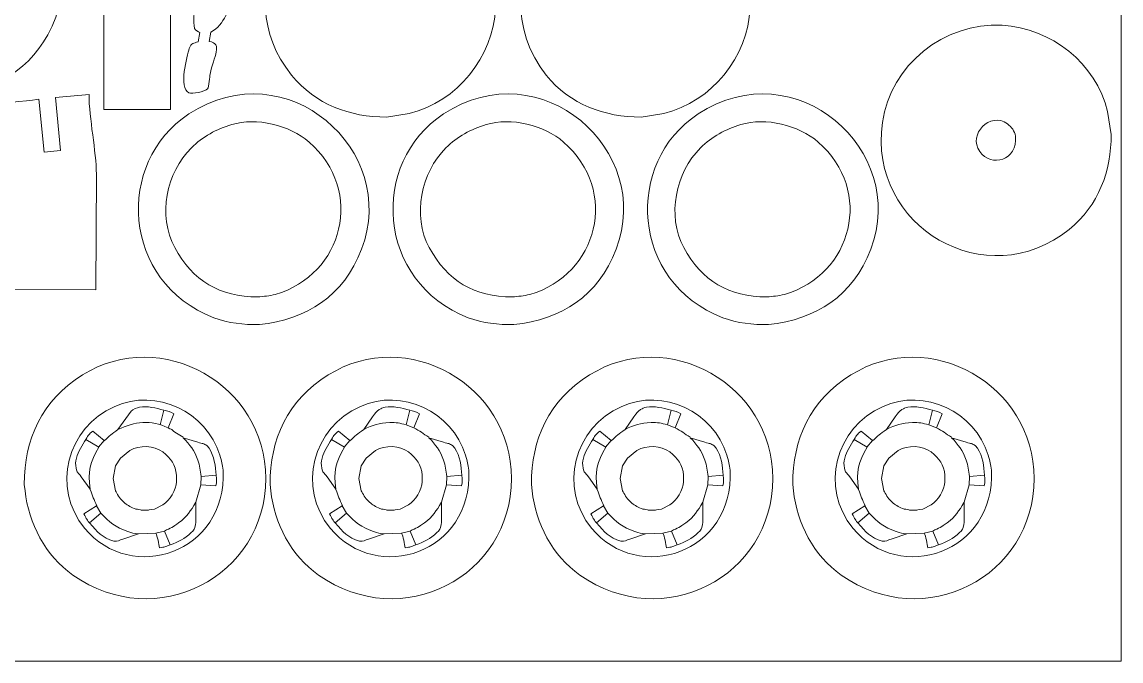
# Model space of a CAD drawing. Header units: centimetres. Extents: x -5.6 to 52.4, y -14 to 24.
# Drawn here: x 35.53 to 52.41, y -13.99 to -4.19 of the extents above; entities that cross this region are included whole.
import ezdxf

# ---------------------------------------------------------------- set-up
doc = ezdxf.new("R2010")
doc.units = ezdxf.units.CM
doc.header["$MEASUREMENT"] = 0
doc.layers.add('Camada 1', color=7, linetype='Continuous')

msp = doc.modelspace()

# ---------------------------------------------------------------- linework, layer by layer
at = {"layer": 'Camada 1', "color": 5, "lineweight": 9}
msp.add_open_spline([(52.40695, -13.99431), (52.40695, -13.99431), (-5.59305, -13.99431), (-5.59305, -13.99431), (-5.59305, -13.99431), (-5.59305, -13.99431), (52.40695, -13.9943), (52.40695, -13.9943), (52.40695, -13.9943), (52.40695, -13.9943), (52.40695, 24.00571), (52.40695, 24.00571), (52.40695, 24.00571), (52.40695, 24.00571), (-5.59305, 24.00571), (-5.59305, 24.00571), (-5.59305, 24.00571), (-5.59305, 24.00571), (-5.59305, -13.9943), (-5.59305, -13.9943)], degree=3, knots=[0, 0, 0, 0, 0.16666667, 0.16666667, 0.16666667, 0.16666667, 0.33333333, 0.33333333, 0.33333333, 0.33333333, 0.5, 0.5, 0.5, 0.5, 0.66666667, 0.66666667, 0.66666667, 0.66666667, 1, 1, 1, 1], dxfattribs=at)
at = {"layer": 'Camada 1', "color": 3, "lineweight": 9}
for points, knots in [([(36.78882, 0.59249), (36.78882, 0.59249), (36.78882, -5.53406), (36.78882, -5.53406), (36.78882, -5.53406), (36.78882, -5.53406), (37.81407, -5.53406), (37.81407, -5.53406), (37.81407, -5.53406), (37.81407, -5.53406), (37.81407, 2.4367), (37.81407, 2.4367), (37.81407, 2.4367), (37.81407, 2.4367), (36.78882, 2.44294), (36.78882, 2.44294), (36.78882, 2.44294), (36.78882, 2.44294), (36.78882, 0.59249), (36.78882, 0.59249)], [0, 0, 0, 0, 0.16666667, 0.16666667, 0.16666667, 0.16666667, 0.33333333, 0.33333333, 0.33333333, 0.33333333, 0.5, 0.5, 0.5, 0.5, 0.66666667, 0.66666667, 0.66666667, 0.66666667, 1, 1, 1, 1]), ([(41.44125, -0.34468), (41.44125, -0.34468), (41.43501, -0.29466), (41.43501, -0.29466), (41.43501, -0.29466), (40.53062, -0.29466), (39.62622, -0.29466), (38.72183, -0.29466), (38.72183, -0.29466), (38.74539, -0.53097), (38.71537, -0.60499), (38.6593, -0.81353), (38.6593, -0.81353), (38.55121, -1.25676), (38.5074, -2.03462), (38.48427, -2.50145), (38.48427, -2.50145), (38.46295, -2.93178), (38.43969, -3.11233), (38.31546, -3.52046), (38.31546, -3.52046), (38.24174, -3.76268), (38.13725, -4.06508), (38.18419, -4.2894), (38.18419, -4.2894), (38.19493, -4.32048), (38.23871, -4.33855), (38.26545, -4.35193), (38.26545, -4.35193), (38.26545, -4.35193), (38.24045, -4.49571), (38.24045, -4.49571), (38.24045, -4.49571), (38.16897, -4.51616), (38.1353, -4.50825), (38.10291, -4.59575), (38.10291, -4.59575), (38.06936, -4.70912), (37.93325, -5.20609), (38.09667, -5.27716), (38.09667, -5.27716), (38.15021, -5.30044), (38.3352, -5.2584), (38.38423, -5.21464), (38.38423, -5.21464), (38.40572, -5.1866), (38.41649, -5.02406), (38.42174, -4.9896), (38.42174, -4.9896), (38.47644, -4.7209), (38.62337, -4.52002), (38.40923, -4.48946), (38.40923, -4.48946), (38.40923, -4.48946), (38.43426, -4.34568), (38.43426, -4.34568), (38.43426, -4.34568), (38.5435, -4.28498), (38.60691, -4.2032), (38.66557, -4.08936), (38.66557, -4.08936), (39.03601, -3.37045), (39.40324, -2.52851), (39.40324, -1.71376), (39.40324, -1.71376), (39.40324, -1.4173), (39.36349, -1.21769), (39.29072, -0.94482), (39.29072, -0.94482), (39.89592, -1.27083), (40.45664, -1.40023), (41.13493, -1.38244), (41.13493, -1.38244), (41.41364, -1.37513), (41.91486, -1.28015), (42.01638, -0.97607), (42.01638, -0.97607), (42.03749, -0.91283), (41.94962, -0.75768), (41.91638, -0.73226), (41.91638, -0.73226), (41.79239, -0.64732), (41.64017, -0.61192), (41.48499, -0.59475), (41.48499, -0.59475), (41.48499, -0.59475), (41.44125, -0.34468), (41.44125, -0.34468)], [0, 0, 0, 0, 0.04347826, 0.04347826, 0.04347826, 0.04347826, 0.08695652, 0.08695652, 0.08695652, 0.08695652, 0.13043478, 0.13043478, 0.13043478, 0.13043478, 0.17391304, 0.17391304, 0.17391304, 0.17391304, 0.2173913, 0.2173913, 0.2173913, 0.2173913, 0.26086957, 0.26086957, 0.26086957, 0.26086957, 0.30434783, 0.30434783, 0.30434783, 0.30434783, 0.34782609, 0.34782609, 0.34782609, 0.34782609, 0.39130435, 0.39130435, 0.39130435, 0.39130435, 0.43478261, 0.43478261, 0.43478261, 0.43478261, 0.47826087, 0.47826087, 0.47826087, 0.47826087, 0.52173913, 0.52173913, 0.52173913, 0.52173913, 0.56521739, 0.56521739, 0.56521739, 0.56521739, 0.60869565, 0.60869565, 0.60869565, 0.60869565, 0.65217391, 0.65217391, 0.65217391, 0.65217391, 0.69565217, 0.69565217, 0.69565217, 0.69565217, 0.73913043, 0.73913043, 0.73913043, 0.73913043, 0.7826087, 0.7826087, 0.7826087, 0.7826087, 0.82608696, 0.82608696, 0.82608696, 0.82608696, 0.86956522, 0.86956522, 0.86956522, 0.86956522, 0.91304348, 0.91304348, 0.91304348, 0.91304348, 1, 1, 1, 1]), ([(32.61235, -3.63077), (32.61235, -3.07263), (32.80462, -2.53941), (33.25626, -2.17414), (33.25626, -2.17414), (33.92002, -1.63732), (34.93656, -1.64076), (35.56936, -2.2304), (35.56936, -2.2304), (36.15482, -2.77593), (36.3197, -3.68459), (35.93194, -4.3872), (35.93194, -4.3872), (35.6057, -4.97834), (34.9659, -5.34252), (34.28777, -5.3062), (34.28777, -5.3062), (33.53692, -5.26599), (32.84422, -4.72025), (32.66861, -3.98084), (32.66861, -3.98084), (32.66861, -3.98084), (32.61235, -3.63077), (32.61235, -3.63077)], [0, 0, 0, 0, 0.14285714, 0.14285714, 0.14285714, 0.14285714, 0.28571429, 0.28571429, 0.28571429, 0.28571429, 0.42857143, 0.42857143, 0.42857143, 0.42857143, 0.57142857, 0.57142857, 0.57142857, 0.57142857, 0.71428571, 0.71428571, 0.71428571, 0.71428571, 1, 1, 1, 1]), ([(41.12993, -5.64937), (40.57163, -5.64937), (40.03883, -5.45711), (39.67333, -5.00546), (39.67333, -5.00546), (38.64777, -3.73816), (39.71346, -1.90773), (41.31125, -2.136), (41.31125, -2.136), (42.19634, -2.26245), (42.85312, -3.08153), (42.80535, -3.97394), (42.80535, -3.97394), (42.76516, -4.72466), (42.21945, -5.41767), (41.48003, -5.59311), (41.48003, -5.59311), (41.48003, -5.59311), (41.12993, -5.64937), (41.12993, -5.64937)], [0, 0, 0, 0, 0.16666667, 0.16666667, 0.16666667, 0.16666667, 0.33333333, 0.33333333, 0.33333333, 0.33333333, 0.5, 0.5, 0.5, 0.5, 0.66666667, 0.66666667, 0.66666667, 0.66666667, 1, 1, 1, 1]), ([(45.03807, -5.64937), (44.47982, -5.64937), (43.94691, -5.45709), (43.58148, -5.00546), (43.58148, -5.00546), (43.04457, -4.34189), (43.04811, -3.32502), (43.63774, -2.69238), (43.63774, -2.69238), (44.18332, -2.107), (45.09189, -1.94194), (45.79454, -2.32977), (45.79454, -2.32977), (46.3857, -2.65606), (46.74979, -3.29579), (46.7135, -3.97394), (46.7135, -3.97394), (46.67333, -4.72462), (46.1276, -5.41771), (45.38818, -5.59311), (45.38818, -5.59311), (45.38818, -5.59311), (45.03807, -5.64937), (45.03807, -5.64937)], [0, 0, 0, 0, 0.14285714, 0.14285714, 0.14285714, 0.14285714, 0.28571429, 0.28571429, 0.28571429, 0.28571429, 0.42857143, 0.42857143, 0.42857143, 0.42857143, 0.57142857, 0.57142857, 0.57142857, 0.57142857, 0.71428571, 0.71428571, 0.71428571, 0.71428571, 1, 1, 1, 1]), ([(52.25662, -5.91514), (52.25662, -6.47334), (52.06437, -7.00639), (51.61271, -7.37174), (51.61271, -7.37174), (50.34525, -8.39697), (48.51502, -7.33186), (48.74324, -5.73382), (48.74324, -5.73382), (48.86965, -4.84867), (49.68884, -4.19203), (50.5812, -4.23971), (50.5812, -4.23971), (51.33188, -4.27982), (52.02499, -4.82567), (52.20036, -5.56504), (52.20036, -5.56504), (52.20036, -5.56504), (52.25662, -5.91514), (52.25662, -5.91514)], [0, 0, 0, 0, 0.16666667, 0.16666667, 0.16666667, 0.16666667, 0.33333333, 0.33333333, 0.33333333, 0.33333333, 0.5, 0.5, 0.5, 0.5, 0.66666667, 0.66666667, 0.66666667, 0.66666667, 1, 1, 1, 1]), ([(39.17872, -8.83364), (38.93259, -8.83364), (38.70519, -8.81453), (38.47855, -8.72737), (38.47855, -8.72737), (37.06171, -8.18251), (36.96019, -6.34375), (38.09719, -5.60161), (38.09719, -5.60161), (39.59854, -4.62165), (41.33072, -6.16157), (40.74788, -7.67713), (40.74788, -7.67713), (40.47222, -8.39393), (39.90804, -8.75554), (39.17872, -8.83364)], [0, 0, 0, 0, 0.2, 0.2, 0.2, 0.2, 0.4, 0.4, 0.4, 0.4, 0.6, 0.6, 0.6, 0.6, 1, 1, 1, 1]), ([(43.08688, -8.83364), (42.84074, -8.83364), (42.61334, -8.81453), (42.3867, -8.72737), (42.3867, -8.72737), (40.96985, -8.1825), (40.86836, -6.34373), (42.00534, -5.60161), (42.00534, -5.60161), (43.50526, -4.62259), (45.23937, -6.16019), (44.65602, -7.67713), (44.65602, -7.67713), (44.38035, -8.39396), (43.8162, -8.75551), (43.08688, -8.83364)], [0, 0, 0, 0, 0.2, 0.2, 0.2, 0.2, 0.4, 0.4, 0.4, 0.4, 0.6, 0.6, 0.6, 0.6, 1, 1, 1, 1]), ([(46.99503, -8.83364), (46.74889, -8.83364), (46.52149, -8.81453), (46.29486, -8.72737), (46.29486, -8.72737), (44.87812, -8.18251), (44.77638, -6.344), (45.91349, -5.60161), (45.91349, -5.60161), (47.41445, -4.62167), (49.14709, -6.16133), (48.56417, -7.67713), (48.56417, -7.67713), (48.2885, -8.39397), (47.72435, -8.7555), (46.99503, -8.83364)], [0, 0, 0, 0, 0.2, 0.2, 0.2, 0.2, 0.4, 0.4, 0.4, 0.4, 0.6, 0.6, 0.6, 0.6, 1, 1, 1, 1]), ([(34.25662, -8.51415), (34.25662, -8.51415), (34.25662, -8.55165), (34.25662, -8.55165), (34.25662, -8.55165), (34.25662, -8.55165), (34.77551, -8.55165), (34.77551, -8.55165), (34.77551, -8.55165), (34.77551, -8.55165), (34.77551, -8.29533), (34.77551, -8.29533), (34.77551, -8.29533), (34.77551, -8.29533), (36.66973, -8.3016), (36.66973, -8.3016), (36.66973, -8.3016), (36.66973, -8.3016), (36.67597, -6.52613), (36.67597, -6.52613), (36.67597, -6.52613), (36.67597, -6.17831), (36.56345, -5.6685), (36.56345, -5.30084), (36.56345, -5.30084), (36.56345, -5.30084), (36.05082, -5.35085), (36.05082, -5.35085), (36.05082, -5.35085), (36.05082, -5.35085), (36.12583, -6.16355), (36.12583, -6.16355), (36.12583, -6.16355), (36.12583, -6.16355), (35.87577, -6.18857), (35.87577, -6.18857), (35.87577, -6.18857), (35.87577, -6.18857), (35.79451, -5.37585), (35.79451, -5.37585), (35.79451, -5.37585), (35.70973, -5.38891), (34.05682, -5.56355), (34.01904, -5.55715), (34.01904, -5.55715), (34.01904, -5.55715), (33.51268, -5.31335), (33.51268, -5.31335), (33.51268, -5.31335), (33.3808, -5.24806), (33.45948, -5.26333), (33.27513, -5.26333), (33.27513, -5.26333), (33.27513, -5.26333), (33.27513, -6.55739), (33.27513, -6.55739), (33.27513, -6.55739), (33.27513, -6.55739), (32.76875, -6.55739), (32.76875, -6.55739), (32.76875, -6.55739), (32.76875, -6.55739), (32.76875, -7.25133), (32.76875, -7.25133), (32.76875, -7.25133), (32.76875, -7.25133), (32.50618, -7.25133), (32.50618, -7.25133), (32.50618, -7.25133), (32.50618, -7.25133), (32.50618, -7.68268), (32.50618, -7.68268), (32.50618, -7.68268), (32.50618, -7.68268), (32.76875, -7.68268), (32.76875, -7.68268), (32.76875, -7.68268), (32.76875, -7.68268), (32.76875, -8.29533), (32.76875, -8.29533), (32.76875, -8.29533), (32.76875, -8.29533), (34.25662, -8.29533), (34.25662, -8.29533), (34.25662, -8.29533), (34.25662, -8.29533), (34.25662, -8.51415), (34.25662, -8.51415)], [0, 0, 0, 0, 0.04347826, 0.04347826, 0.04347826, 0.04347826, 0.08695652, 0.08695652, 0.08695652, 0.08695652, 0.13043478, 0.13043478, 0.13043478, 0.13043478, 0.17391304, 0.17391304, 0.17391304, 0.17391304, 0.2173913, 0.2173913, 0.2173913, 0.2173913, 0.26086957, 0.26086957, 0.26086957, 0.26086957, 0.30434783, 0.30434783, 0.30434783, 0.30434783, 0.34782609, 0.34782609, 0.34782609, 0.34782609, 0.39130435, 0.39130435, 0.39130435, 0.39130435, 0.43478261, 0.43478261, 0.43478261, 0.43478261, 0.47826087, 0.47826087, 0.47826087, 0.47826087, 0.52173913, 0.52173913, 0.52173913, 0.52173913, 0.56521739, 0.56521739, 0.56521739, 0.56521739, 0.60869565, 0.60869565, 0.60869565, 0.60869565, 0.65217391, 0.65217391, 0.65217391, 0.65217391, 0.69565217, 0.69565217, 0.69565217, 0.69565217, 0.73913043, 0.73913043, 0.73913043, 0.73913043, 0.7826087, 0.7826087, 0.7826087, 0.7826087, 0.82608696, 0.82608696, 0.82608696, 0.82608696, 0.86956522, 0.86956522, 0.86956522, 0.86956522, 0.91304348, 0.91304348, 0.91304348, 0.91304348, 1, 1, 1, 1]), ([(50.78751, -5.94014), (50.82513, -6.31744), (50.40976, -6.42553), (50.23736, -6.17769), (50.23736, -6.17769), (50.05347, -5.91334), (50.39807, -5.5583), (50.66248, -5.75261), (50.66248, -5.75261), (50.72907, -5.80154), (50.77097, -5.86575), (50.78751, -5.94014)], [0, 0, 0, 0, 0.25, 0.25, 0.25, 0.25, 0.5, 0.5, 0.5, 0.5, 1, 1, 1, 1]), ([(39.1537, -8.40856), (38.57612, -8.40856), (38.15072, -8.16117), (37.8784, -7.65211), (37.8784, -7.65211), (37.61383, -7.15754), (37.75206, -6.50422), (38.1347, -6.12048), (38.1347, -6.12048), (38.30663, -5.94806), (38.52204, -5.83459), (38.75362, -5.76415), (38.75362, -5.76415), (39.13444, -5.64832), (39.6399, -5.77032), (39.9414, -6.03296), (39.9414, -6.03296), (40.79917, -6.78016), (40.46884, -8.06666), (39.42251, -8.37105), (39.42251, -8.37105), (39.33069, -8.39395), (39.24623, -8.40013), (39.1537, -8.40856)], [0, 0, 0, 0, 0.14285714, 0.14285714, 0.14285714, 0.14285714, 0.28571429, 0.28571429, 0.28571429, 0.28571429, 0.42857143, 0.42857143, 0.42857143, 0.42857143, 0.57142857, 0.57142857, 0.57142857, 0.57142857, 0.71428571, 0.71428571, 0.71428571, 0.71428571, 1, 1, 1, 1]), ([(43.06186, -8.40856), (42.48427, -8.40856), (42.05888, -8.16118), (41.78655, -7.65211), (41.78655, -7.65211), (41.52198, -7.15756), (41.66023, -6.5042), (42.04285, -6.12048), (42.04285, -6.12048), (42.21477, -5.94806), (42.43019, -5.83458), (42.66177, -5.76415), (42.66177, -5.76415), (43.04262, -5.64832), (43.54803, -5.77032), (43.84955, -6.03296), (43.84955, -6.03296), (44.70728, -6.78008), (44.37704, -8.06662), (43.33068, -8.37105), (43.33068, -8.37105), (43.23891, -8.39394), (43.15434, -8.40013), (43.06186, -8.40856)], [0, 0, 0, 0, 0.14285714, 0.14285714, 0.14285714, 0.14285714, 0.28571429, 0.28571429, 0.28571429, 0.28571429, 0.42857143, 0.42857143, 0.42857143, 0.42857143, 0.57142857, 0.57142857, 0.57142857, 0.57142857, 0.71428571, 0.71428571, 0.71428571, 0.71428571, 1, 1, 1, 1]), ([(46.97001, -8.40856), (46.3924, -8.40856), (45.96705, -8.16118), (45.6947, -7.65211), (45.6947, -7.65211), (45.43013, -7.15758), (45.56838, -6.50419), (45.95099, -6.12048), (45.95099, -6.12048), (46.12292, -5.94806), (46.33835, -5.83459), (46.56992, -5.76415), (46.56992, -5.76415), (46.95076, -5.64831), (47.45618, -5.77032), (47.75769, -6.03296), (47.75769, -6.03296), (48.61565, -6.78029), (48.28491, -8.06673), (47.23882, -8.37105), (47.23882, -8.37105), (47.14699, -8.39395), (47.06254, -8.40012), (46.97001, -8.40856)], [0, 0, 0, 0, 0.14285714, 0.14285714, 0.14285714, 0.14285714, 0.28571429, 0.28571429, 0.28571429, 0.28571429, 0.42857143, 0.42857143, 0.42857143, 0.42857143, 0.57142857, 0.57142857, 0.57142857, 0.57142857, 0.71428571, 0.71428571, 0.71428571, 0.71428571, 1, 1, 1, 1]), ([(35.57021, -11.28737), (35.57021, -10.59013), (35.83462, -9.99871), (36.46419, -9.60571), (36.46419, -9.60571), (37.67197, -8.85178), (39.27738, -9.75447), (39.27738, -11.19358), (39.27738, -11.19358), (39.27738, -12.69937), (37.59611, -13.57518), (36.31414, -12.6752), (36.31414, -12.6752), (35.8952, -12.38109), (35.63226, -11.87684), (35.58273, -11.38114), (35.58273, -11.38114), (35.58273, -11.38114), (35.57021, -11.28737), (35.57021, -11.28737)], [0, 0, 0, 0, 0.16666667, 0.16666667, 0.16666667, 0.16666667, 0.33333333, 0.33333333, 0.33333333, 0.33333333, 0.5, 0.5, 0.5, 0.5, 0.66666667, 0.66666667, 0.66666667, 0.66666667, 1, 1, 1, 1]), ([(39.3422, -11.28737), (39.3422, -10.59013), (39.60661, -9.99871), (40.23618, -9.60571), (40.23618, -9.60571), (41.44396, -8.85178), (43.04937, -9.75447), (43.04937, -11.19358), (43.04937, -11.19358), (43.04937, -12.69937), (41.3681, -13.57518), (40.08613, -12.6752), (40.08613, -12.6752), (39.66719, -12.38109), (39.40425, -11.87684), (39.35472, -11.38114), (39.35472, -11.38114), (39.35472, -11.38114), (39.3422, -11.28737), (39.3422, -11.28737)], [0, 0, 0, 0, 0.16666667, 0.16666667, 0.16666667, 0.16666667, 0.33333333, 0.33333333, 0.33333333, 0.33333333, 0.5, 0.5, 0.5, 0.5, 0.66666667, 0.66666667, 0.66666667, 0.66666667, 1, 1, 1, 1]), ([(43.35419, -11.28737), (43.35419, -10.59013), (43.6186, -9.99871), (44.24817, -9.60571), (44.24817, -9.60571), (45.45595, -8.85178), (47.06136, -9.75447), (47.06136, -11.19358), (47.06136, -11.19358), (47.06136, -12.69937), (45.38009, -13.57518), (44.09812, -12.6752), (44.09812, -12.6752), (43.67918, -12.38109), (43.41624, -11.87684), (43.36671, -11.38114), (43.36671, -11.38114), (43.36671, -11.38114), (43.35419, -11.28737), (43.35419, -11.28737)], [0, 0, 0, 0, 0.16666667, 0.16666667, 0.16666667, 0.16666667, 0.33333333, 0.33333333, 0.33333333, 0.33333333, 0.5, 0.5, 0.5, 0.5, 0.66666667, 0.66666667, 0.66666667, 0.66666667, 1, 1, 1, 1]), ([(47.36618, -11.28737), (47.36618, -10.59013), (47.63059, -9.99871), (48.26016, -9.60571), (48.26016, -9.60571), (49.46794, -8.85178), (51.07335, -9.75447), (51.07335, -11.19358), (51.07335, -11.19358), (51.07335, -12.69937), (49.39208, -13.57518), (48.11011, -12.6752), (48.11011, -12.6752), (47.69117, -12.38109), (47.42823, -11.87684), (47.3787, -11.38114), (47.3787, -11.38114), (47.3787, -11.38114), (47.36618, -11.28737), (47.36618, -11.28737)], [0, 0, 0, 0, 0.16666667, 0.16666667, 0.16666667, 0.16666667, 0.33333333, 0.33333333, 0.33333333, 0.33333333, 0.5, 0.5, 0.5, 0.5, 0.66666667, 0.66666667, 0.66666667, 0.66666667, 1, 1, 1, 1])]:
    msp.add_open_spline(points, degree=3, knots=knots, dxfattribs=at)
at = {"layer": 'Camada 1', "color": 1, "lineweight": 9}
for points, knots in [([(38.62097, -11.06855), (38.6846, -12.33988), (37.21202, -12.82349), (36.49546, -11.95628), (36.49546, -11.95628), (35.98537, -11.33896), (36.22552, -10.41001), (36.95805, -10.08705), (36.95805, -10.08705), (37.59329, -9.80698), (38.36525, -10.16333), (38.57097, -10.83724), (38.57097, -10.83724), (38.6024, -10.9402), (38.60467, -10.96534), (38.62097, -11.06855)], [0, 0, 0, 0, 0.2, 0.2, 0.2, 0.2, 0.4, 0.4, 0.4, 0.4, 0.6, 0.6, 0.6, 0.6, 1, 1, 1, 1]), ([(42.39296, -11.06855), (42.45659, -12.33988), (40.98401, -12.82349), (40.26745, -11.95628), (40.26745, -11.95628), (39.75736, -11.33896), (39.99751, -10.41001), (40.73004, -10.08705), (40.73004, -10.08705), (41.36528, -9.80698), (42.13724, -10.16333), (42.34296, -10.83724), (42.34296, -10.83724), (42.37439, -10.9402), (42.37666, -10.96534), (42.39296, -11.06855)], [0, 0, 0, 0, 0.2, 0.2, 0.2, 0.2, 0.4, 0.4, 0.4, 0.4, 0.6, 0.6, 0.6, 0.6, 1, 1, 1, 1]), ([(46.40495, -11.06855), (46.46858, -12.33988), (44.996, -12.82349), (44.27944, -11.95628), (44.27944, -11.95628), (43.76935, -11.33896), (44.0095, -10.41001), (44.74203, -10.08705), (44.74203, -10.08705), (45.37727, -9.80698), (46.14923, -10.16333), (46.35495, -10.83724), (46.35495, -10.83724), (46.38638, -10.9402), (46.38865, -10.96534), (46.40495, -11.06855)], [0, 0, 0, 0, 0.2, 0.2, 0.2, 0.2, 0.4, 0.4, 0.4, 0.4, 0.6, 0.6, 0.6, 0.6, 1, 1, 1, 1]), ([(50.41694, -11.06855), (50.48057, -12.33988), (49.00799, -12.82349), (48.29143, -11.95628), (48.29143, -11.95628), (47.78134, -11.33896), (48.02149, -10.41001), (48.75402, -10.08705), (48.75402, -10.08705), (49.38926, -9.80698), (50.16122, -10.16333), (50.36694, -10.83724), (50.36694, -10.83724), (50.39837, -10.9402), (50.40064, -10.96534), (50.41694, -11.06855)], [0, 0, 0, 0, 0.2, 0.2, 0.2, 0.2, 0.4, 0.4, 0.4, 0.4, 0.6, 0.6, 0.6, 0.6, 1, 1, 1, 1]), ([(41.48649, -10.14333), (41.54308, -10.1595), (41.58741, -10.17013), (41.63652, -10.19959), (41.63652, -10.19959), (41.63652, -10.19959), (41.549, -10.4184), (41.549, -10.4184), (41.549, -10.4184), (41.64282, -10.46008), (41.69486, -10.50665), (41.78031, -10.56218)], [0, 0, 0, 0, 0.25, 0.25, 0.25, 0.25, 0.5, 0.5, 0.5, 0.5, 1, 1, 1, 1]), ([(45.49848, -10.14333), (45.55507, -10.1595), (45.5994, -10.17013), (45.64851, -10.19959), (45.64851, -10.19959), (45.64851, -10.19959), (45.56099, -10.4184), (45.56099, -10.4184), (45.56099, -10.4184), (45.65481, -10.46008), (45.70685, -10.50665), (45.7923, -10.56218)], [0, 0, 0, 0, 0.25, 0.25, 0.25, 0.25, 0.5, 0.5, 0.5, 0.5, 1, 1, 1, 1]), ([(49.51047, -10.14333), (49.56706, -10.1595), (49.61139, -10.17013), (49.6605, -10.19959), (49.6605, -10.19959), (49.6605, -10.19959), (49.57298, -10.4184), (49.57298, -10.4184), (49.57298, -10.4184), (49.6668, -10.46008), (49.71884, -10.50665), (49.80429, -10.56218)], [0, 0, 0, 0, 0.25, 0.25, 0.25, 0.25, 0.5, 0.5, 0.5, 0.5, 1, 1, 1, 1]), ([(36.51421, -10.59345), (36.56199, -10.52173), (36.55563, -10.52027), (36.62049, -10.4684), (36.62049, -10.4684), (36.62049, -10.4684), (36.79551, -10.6122), (36.79551, -10.6122), (36.79551, -10.6122), (36.79551, -10.6122), (36.70798, -10.7122), (36.70798, -10.7122)], [0, 0, 0, 0, 0.25, 0.25, 0.25, 0.25, 0.5, 0.5, 0.5, 0.5, 1, 1, 1, 1]), ([(40.2862, -10.59345), (40.33398, -10.52173), (40.32762, -10.52027), (40.39248, -10.4684), (40.39248, -10.4684), (40.39248, -10.4684), (40.5675, -10.6122), (40.5675, -10.6122), (40.5675, -10.6122), (40.5675, -10.6122), (40.47997, -10.7122), (40.47997, -10.7122)], [0, 0, 0, 0, 0.25, 0.25, 0.25, 0.25, 0.5, 0.5, 0.5, 0.5, 1, 1, 1, 1]), ([(44.29819, -10.59345), (44.34597, -10.52173), (44.33961, -10.52027), (44.40447, -10.4684), (44.40447, -10.4684), (44.40447, -10.4684), (44.57949, -10.6122), (44.57949, -10.6122), (44.57949, -10.6122), (44.57949, -10.6122), (44.49196, -10.7122), (44.49196, -10.7122)], [0, 0, 0, 0, 0.25, 0.25, 0.25, 0.25, 0.5, 0.5, 0.5, 0.5, 1, 1, 1, 1]), ([(48.31018, -10.59345), (48.35796, -10.52173), (48.3516, -10.52027), (48.41646, -10.4684), (48.41646, -10.4684), (48.41646, -10.4684), (48.59148, -10.6122), (48.59148, -10.6122), (48.59148, -10.6122), (48.59148, -10.6122), (48.50395, -10.7122), (48.50395, -10.7122)], [0, 0, 0, 0, 0.25, 0.25, 0.25, 0.25, 0.5, 0.5, 0.5, 0.5, 1, 1, 1, 1]), ([(38.51642, -11.14358), (38.52811, -11.22516), (38.52332, -11.22708), (38.51019, -11.30612), (38.51019, -11.30612), (38.51019, -11.30612), (38.27887, -11.29362), (38.27887, -11.29362), (38.27887, -11.29362), (38.27887, -11.29362), (38.20386, -11.55619), (38.20386, -11.55619)], [0, 0, 0, 0, 0.25, 0.25, 0.25, 0.25, 0.5, 0.5, 0.5, 0.5, 1, 1, 1, 1]), ([(42.28841, -11.14358), (42.3001, -11.22516), (42.29531, -11.22708), (42.28218, -11.30612), (42.28218, -11.30612), (42.28218, -11.30612), (42.05086, -11.29362), (42.05086, -11.29362), (42.05086, -11.29362), (42.05086, -11.29362), (41.97585, -11.55619), (41.97585, -11.55619)], [0, 0, 0, 0, 0.25, 0.25, 0.25, 0.25, 0.5, 0.5, 0.5, 0.5, 1, 1, 1, 1]), ([(46.3004, -11.14358), (46.31209, -11.22516), (46.3073, -11.22708), (46.29417, -11.30612), (46.29417, -11.30612), (46.29417, -11.30612), (46.06285, -11.29362), (46.06285, -11.29362), (46.06285, -11.29362), (46.06285, -11.29362), (45.98784, -11.55619), (45.98784, -11.55619)], [0, 0, 0, 0, 0.25, 0.25, 0.25, 0.25, 0.5, 0.5, 0.5, 0.5, 1, 1, 1, 1]), ([(50.31239, -11.14358), (50.32408, -11.22516), (50.31929, -11.22708), (50.30616, -11.30612), (50.30616, -11.30612), (50.30616, -11.30612), (50.07484, -11.29362), (50.07484, -11.29362), (50.07484, -11.29362), (50.07484, -11.29362), (49.99983, -11.55619), (49.99983, -11.55619)], [0, 0, 0, 0, 0.25, 0.25, 0.25, 0.25, 0.5, 0.5, 0.5, 0.5, 1, 1, 1, 1]), ([(36.57047, -11.87499), (36.51097, -11.80364), (36.52756, -11.81187), (36.48294, -11.73748), (36.48294, -11.73748), (36.48294, -11.73748), (36.67675, -11.61245), (36.67675, -11.61245), (36.67675, -11.61245), (36.67675, -11.61245), (36.74551, -11.72497), (36.74551, -11.72497)], [0, 0, 0, 0, 0.25, 0.25, 0.25, 0.25, 0.5, 0.5, 0.5, 0.5, 1, 1, 1, 1]), ([(40.34246, -11.87499), (40.28296, -11.80364), (40.29955, -11.81187), (40.25493, -11.73748), (40.25493, -11.73748), (40.25493, -11.73748), (40.44874, -11.61245), (40.44874, -11.61245), (40.44874, -11.61245), (40.44874, -11.61245), (40.5175, -11.72497), (40.5175, -11.72497)], [0, 0, 0, 0, 0.25, 0.25, 0.25, 0.25, 0.5, 0.5, 0.5, 0.5, 1, 1, 1, 1]), ([(44.35445, -11.87499), (44.29495, -11.80364), (44.31154, -11.81187), (44.26692, -11.73748), (44.26692, -11.73748), (44.26692, -11.73748), (44.46073, -11.61245), (44.46073, -11.61245), (44.46073, -11.61245), (44.46073, -11.61245), (44.52949, -11.72497), (44.52949, -11.72497)], [0, 0, 0, 0, 0.25, 0.25, 0.25, 0.25, 0.5, 0.5, 0.5, 0.5, 1, 1, 1, 1]), ([(48.36644, -11.87499), (48.30694, -11.80364), (48.32353, -11.81187), (48.27891, -11.73748), (48.27891, -11.73748), (48.27891, -11.73748), (48.47272, -11.61245), (48.47272, -11.61245), (48.47272, -11.61245), (48.47272, -11.61245), (48.54148, -11.72497), (48.54148, -11.72497)], [0, 0, 0, 0, 0.25, 0.25, 0.25, 0.25, 0.5, 0.5, 0.5, 0.5, 1, 1, 1, 1]), ([(37.80827, -12.21258), (37.71987, -12.25047), (37.7376, -12.24098), (37.64573, -12.25636), (37.64573, -12.25636), (37.63598, -12.20434), (37.6131, -12.07859), (37.58947, -12.03129), (37.58947, -12.03129), (37.58947, -12.03129), (37.32065, -12.0438), (37.32065, -12.0438)], [0, 0, 0, 0, 0.25, 0.25, 0.25, 0.25, 0.5, 0.5, 0.5, 0.5, 1, 1, 1, 1]), ([(41.58026, -12.21258), (41.49186, -12.25047), (41.50959, -12.24098), (41.41772, -12.25636), (41.41772, -12.25636), (41.40797, -12.20434), (41.38509, -12.07859), (41.36146, -12.03129), (41.36146, -12.03129), (41.36146, -12.03129), (41.09264, -12.0438), (41.09264, -12.0438)], [0, 0, 0, 0, 0.25, 0.25, 0.25, 0.25, 0.5, 0.5, 0.5, 0.5, 1, 1, 1, 1]), ([(45.59225, -12.21258), (45.50385, -12.25047), (45.52158, -12.24098), (45.42971, -12.25636), (45.42971, -12.25636), (45.41996, -12.20434), (45.39708, -12.07859), (45.37345, -12.03129), (45.37345, -12.03129), (45.37345, -12.03129), (45.10463, -12.0438), (45.10463, -12.0438)], [0, 0, 0, 0, 0.25, 0.25, 0.25, 0.25, 0.5, 0.5, 0.5, 0.5, 1, 1, 1, 1]), ([(49.60424, -12.21258), (49.51584, -12.25047), (49.53357, -12.24098), (49.4417, -12.25636), (49.4417, -12.25636), (49.43195, -12.20434), (49.40907, -12.07859), (49.38544, -12.03129), (49.38544, -12.03129), (49.38544, -12.03129), (49.11662, -12.0438), (49.11662, -12.0438)], [0, 0, 0, 0, 0.25, 0.25, 0.25, 0.25, 0.5, 0.5, 0.5, 0.5, 1, 1, 1, 1])]:
    msp.add_open_spline(points, degree=3, knots=knots, dxfattribs=at)
at = {"layer": 'Camada 1', "lineweight": 9}
for points, knots in [([(37.7145, -10.14333), (37.59278, -10.11725), (37.45908, -10.07808), (37.33941, -10.09957), (37.33941, -10.09957), (37.29964, -10.10671), (37.2376, -10.13353), (37.20811, -10.16209), (37.20811, -10.16209), (37.20811, -10.16209), (37.00806, -10.44339), (37.00806, -10.44339), (37.00806, -10.44339), (37.25526, -10.31977), (37.52082, -10.29026), (37.77701, -10.4184)], [0, 0, 0, 0, 0.2, 0.2, 0.2, 0.2, 0.4, 0.4, 0.4, 0.4, 0.6, 0.6, 0.6, 0.6, 1, 1, 1, 1]), ([(41.01763, -10.13707), (40.96172, -10.17434), (40.9681, -10.1778), (40.91759, -10.24962), (40.91759, -10.24962), (40.91759, -10.24962), (40.78005, -10.44339), (40.78005, -10.44339), (40.78005, -10.44339), (40.92113, -10.37284), (41.017, -10.34339), (41.18018, -10.33711), (41.18018, -10.33711), (41.2842, -10.3331), (41.33141, -10.34557), (41.43023, -10.36837), (41.43023, -10.36837), (41.43023, -10.36837), (41.48649, -10.14333), (41.48649, -10.14333), (41.48649, -10.14333), (41.3648, -10.11726), (41.23104, -10.07807), (41.1114, -10.09957), (41.1114, -10.09957), (41.06372, -10.10814), (41.05549, -10.11544), (41.01763, -10.13707)], [0, 0, 0, 0, 0.125, 0.125, 0.125, 0.125, 0.25, 0.25, 0.25, 0.25, 0.375, 0.375, 0.375, 0.375, 0.5, 0.5, 0.5, 0.5, 0.625, 0.625, 0.625, 0.625, 0.75, 0.75, 0.75, 0.75, 1, 1, 1, 1]), ([(45.02962, -10.13707), (44.97371, -10.17434), (44.98009, -10.1778), (44.92958, -10.24962), (44.92958, -10.24962), (44.92958, -10.24962), (44.79204, -10.44339), (44.79204, -10.44339), (44.79204, -10.44339), (44.93312, -10.37284), (45.02899, -10.34339), (45.19217, -10.33711), (45.19217, -10.33711), (45.29619, -10.3331), (45.3434, -10.34557), (45.44222, -10.36837), (45.44222, -10.36837), (45.44222, -10.36837), (45.49848, -10.14333), (45.49848, -10.14333), (45.49848, -10.14333), (45.37679, -10.11726), (45.24303, -10.07807), (45.12339, -10.09957), (45.12339, -10.09957), (45.07571, -10.10814), (45.06748, -10.11544), (45.02962, -10.13707)], [0, 0, 0, 0, 0.125, 0.125, 0.125, 0.125, 0.25, 0.25, 0.25, 0.25, 0.375, 0.375, 0.375, 0.375, 0.5, 0.5, 0.5, 0.5, 0.625, 0.625, 0.625, 0.625, 0.75, 0.75, 0.75, 0.75, 1, 1, 1, 1]), ([(49.04161, -10.13707), (48.9857, -10.17434), (48.99208, -10.1778), (48.94157, -10.24962), (48.94157, -10.24962), (48.94157, -10.24962), (48.80403, -10.44339), (48.80403, -10.44339), (48.80403, -10.44339), (48.94511, -10.37284), (49.04098, -10.34339), (49.20416, -10.33711), (49.20416, -10.33711), (49.30818, -10.3331), (49.35539, -10.34557), (49.45421, -10.36837), (49.45421, -10.36837), (49.45421, -10.36837), (49.51047, -10.14333), (49.51047, -10.14333), (49.51047, -10.14333), (49.38878, -10.11726), (49.25502, -10.07807), (49.13538, -10.09957), (49.13538, -10.09957), (49.0877, -10.10814), (49.07947, -10.11544), (49.04161, -10.13707)], [0, 0, 0, 0, 0.125, 0.125, 0.125, 0.125, 0.25, 0.25, 0.25, 0.25, 0.375, 0.375, 0.375, 0.375, 0.5, 0.5, 0.5, 0.5, 0.625, 0.625, 0.625, 0.625, 0.75, 0.75, 0.75, 0.75, 1, 1, 1, 1]), ([(37.65824, -10.36837), (37.65824, -10.36837), (37.7145, -10.14333), (37.7145, -10.14333), (37.7145, -10.14333), (37.77109, -10.1595), (37.81542, -10.17013), (37.86453, -10.19959), (37.86453, -10.19959), (37.86453, -10.19959), (37.77701, -10.4184), (37.77701, -10.4184), (37.77701, -10.4184), (37.86856, -10.45907), (37.81468, -10.43479), (37.88328, -10.48093), (37.88328, -10.48093), (37.88328, -10.48093), (38.00832, -10.56218), (38.00832, -10.56218)], [0, 0, 0, 0, 0.16666667, 0.16666667, 0.16666667, 0.16666667, 0.33333333, 0.33333333, 0.33333333, 0.33333333, 0.5, 0.5, 0.5, 0.5, 0.66666667, 0.66666667, 0.66666667, 0.66666667, 1, 1, 1, 1]), ([(36.36415, -11.03731), (36.38417, -11.10727), (36.38708, -11.09257), (36.44543, -11.16858), (36.44543, -11.16858), (36.44543, -11.16858), (36.58295, -11.35611), (36.58295, -11.35611), (36.58295, -11.35611), (36.54173, -11.08779), (36.57762, -10.94639), (36.71425, -10.7122), (36.71425, -10.7122), (36.71425, -10.7122), (36.51421, -10.59345), (36.51421, -10.59345), (36.51421, -10.59345), (36.45527, -10.68184), (36.40042, -10.77814), (36.37042, -10.88102), (36.37042, -10.88102), (36.35212, -10.94379), (36.35646, -10.97569), (36.36415, -11.03731)], [0, 0, 0, 0, 0.14285714, 0.14285714, 0.14285714, 0.14285714, 0.28571429, 0.28571429, 0.28571429, 0.28571429, 0.42857143, 0.42857143, 0.42857143, 0.42857143, 0.57142857, 0.57142857, 0.57142857, 0.57142857, 0.71428571, 0.71428571, 0.71428571, 0.71428571, 1, 1, 1, 1]), ([(38.37717, -10.69345), (38.31415, -10.65145), (38.31736, -10.66353), (38.23338, -10.63719), (38.23338, -10.63719), (38.23338, -10.63719), (38.00832, -10.56842), (38.00832, -10.56842), (38.00832, -10.56842), (38.1167, -10.67686), (38.1797, -10.76366), (38.23338, -10.91228), (38.23338, -10.91228), (38.26447, -10.99835), (38.27046, -11.07178), (38.28341, -11.16233), (38.28341, -11.16233), (38.28341, -11.16233), (38.51471, -11.14358), (38.51471, -11.14358), (38.51471, -11.14358), (38.50597, -11.01272), (38.48562, -10.84215), (38.40843, -10.73096), (38.40843, -10.73096), (38.40843, -10.73096), (38.37717, -10.69345), (38.37717, -10.69345)], [0, 0, 0, 0, 0.125, 0.125, 0.125, 0.125, 0.25, 0.25, 0.25, 0.25, 0.375, 0.375, 0.375, 0.375, 0.5, 0.5, 0.5, 0.5, 0.625, 0.625, 0.625, 0.625, 0.75, 0.75, 0.75, 0.75, 1, 1, 1, 1]), ([(40.13614, -11.03731), (40.15616, -11.10727), (40.15907, -11.09257), (40.21742, -11.16858), (40.21742, -11.16858), (40.21742, -11.16858), (40.35494, -11.35611), (40.35494, -11.35611), (40.35494, -11.35611), (40.31372, -11.08779), (40.34961, -10.94639), (40.48624, -10.7122), (40.48624, -10.7122), (40.48624, -10.7122), (40.2862, -10.59345), (40.2862, -10.59345), (40.2862, -10.59345), (40.22726, -10.68184), (40.17241, -10.77814), (40.14241, -10.88102), (40.14241, -10.88102), (40.12411, -10.94379), (40.12845, -10.97569), (40.13614, -11.03731)], [0, 0, 0, 0, 0.14285714, 0.14285714, 0.14285714, 0.14285714, 0.28571429, 0.28571429, 0.28571429, 0.28571429, 0.42857143, 0.42857143, 0.42857143, 0.42857143, 0.57142857, 0.57142857, 0.57142857, 0.57142857, 0.71428571, 0.71428571, 0.71428571, 0.71428571, 1, 1, 1, 1]), ([(42.14916, -10.69345), (42.08614, -10.65145), (42.08935, -10.66353), (42.00537, -10.63719), (42.00537, -10.63719), (42.00537, -10.63719), (41.78031, -10.56842), (41.78031, -10.56842), (41.78031, -10.56842), (41.88869, -10.67686), (41.95169, -10.76366), (42.00537, -10.91228), (42.00537, -10.91228), (42.03646, -10.99835), (42.04245, -11.07178), (42.0554, -11.16233), (42.0554, -11.16233), (42.0554, -11.16233), (42.2867, -11.14358), (42.2867, -11.14358), (42.2867, -11.14358), (42.27796, -11.01272), (42.25761, -10.84215), (42.18042, -10.73096), (42.18042, -10.73096), (42.18042, -10.73096), (42.14916, -10.69345), (42.14916, -10.69345)], [0, 0, 0, 0, 0.125, 0.125, 0.125, 0.125, 0.25, 0.25, 0.25, 0.25, 0.375, 0.375, 0.375, 0.375, 0.5, 0.5, 0.5, 0.5, 0.625, 0.625, 0.625, 0.625, 0.75, 0.75, 0.75, 0.75, 1, 1, 1, 1]), ([(44.14813, -11.03731), (44.16815, -11.10727), (44.17106, -11.09257), (44.22941, -11.16858), (44.22941, -11.16858), (44.22941, -11.16858), (44.36693, -11.35611), (44.36693, -11.35611), (44.36693, -11.35611), (44.32571, -11.08779), (44.3616, -10.94639), (44.49823, -10.7122), (44.49823, -10.7122), (44.49823, -10.7122), (44.29819, -10.59345), (44.29819, -10.59345), (44.29819, -10.59345), (44.23925, -10.68184), (44.1844, -10.77814), (44.1544, -10.88102), (44.1544, -10.88102), (44.1361, -10.94379), (44.14044, -10.97569), (44.14813, -11.03731)], [0, 0, 0, 0, 0.14285714, 0.14285714, 0.14285714, 0.14285714, 0.28571429, 0.28571429, 0.28571429, 0.28571429, 0.42857143, 0.42857143, 0.42857143, 0.42857143, 0.57142857, 0.57142857, 0.57142857, 0.57142857, 0.71428571, 0.71428571, 0.71428571, 0.71428571, 1, 1, 1, 1]), ([(46.16115, -10.69345), (46.09813, -10.65145), (46.10134, -10.66353), (46.01736, -10.63719), (46.01736, -10.63719), (46.01736, -10.63719), (45.7923, -10.56842), (45.7923, -10.56842), (45.7923, -10.56842), (45.90068, -10.67686), (45.96368, -10.76366), (46.01736, -10.91228), (46.01736, -10.91228), (46.04845, -10.99835), (46.05444, -11.07178), (46.06739, -11.16233), (46.06739, -11.16233), (46.06739, -11.16233), (46.29869, -11.14358), (46.29869, -11.14358), (46.29869, -11.14358), (46.28995, -11.01272), (46.2696, -10.84215), (46.19241, -10.73096), (46.19241, -10.73096), (46.19241, -10.73096), (46.16115, -10.69345), (46.16115, -10.69345)], [0, 0, 0, 0, 0.125, 0.125, 0.125, 0.125, 0.25, 0.25, 0.25, 0.25, 0.375, 0.375, 0.375, 0.375, 0.5, 0.5, 0.5, 0.5, 0.625, 0.625, 0.625, 0.625, 0.75, 0.75, 0.75, 0.75, 1, 1, 1, 1]), ([(48.16012, -11.03731), (48.18014, -11.10727), (48.18305, -11.09257), (48.2414, -11.16858), (48.2414, -11.16858), (48.2414, -11.16858), (48.37892, -11.35611), (48.37892, -11.35611), (48.37892, -11.35611), (48.3377, -11.08779), (48.37359, -10.94639), (48.51022, -10.7122), (48.51022, -10.7122), (48.51022, -10.7122), (48.31018, -10.59345), (48.31018, -10.59345), (48.31018, -10.59345), (48.25124, -10.68184), (48.19639, -10.77814), (48.16639, -10.88102), (48.16639, -10.88102), (48.14809, -10.94379), (48.15243, -10.97569), (48.16012, -11.03731)], [0, 0, 0, 0, 0.14285714, 0.14285714, 0.14285714, 0.14285714, 0.28571429, 0.28571429, 0.28571429, 0.28571429, 0.42857143, 0.42857143, 0.42857143, 0.42857143, 0.57142857, 0.57142857, 0.57142857, 0.57142857, 0.71428571, 0.71428571, 0.71428571, 0.71428571, 1, 1, 1, 1]), ([(50.17314, -10.69345), (50.11012, -10.65145), (50.11333, -10.66353), (50.02935, -10.63719), (50.02935, -10.63719), (50.02935, -10.63719), (49.80429, -10.56842), (49.80429, -10.56842), (49.80429, -10.56842), (49.91267, -10.67686), (49.97567, -10.76366), (50.02935, -10.91228), (50.02935, -10.91228), (50.06044, -10.99835), (50.06643, -11.07178), (50.07938, -11.16233), (50.07938, -11.16233), (50.07938, -11.16233), (50.31068, -11.14358), (50.31068, -11.14358), (50.31068, -11.14358), (50.30194, -11.01272), (50.28159, -10.84215), (50.2044, -10.73096), (50.2044, -10.73096), (50.2044, -10.73096), (50.17314, -10.69345), (50.17314, -10.69345)], [0, 0, 0, 0, 0.125, 0.125, 0.125, 0.125, 0.25, 0.25, 0.25, 0.25, 0.375, 0.375, 0.375, 0.375, 0.5, 0.5, 0.5, 0.5, 0.625, 0.625, 0.625, 0.625, 0.75, 0.75, 0.75, 0.75, 1, 1, 1, 1]), ([(37.9083, -11.14358), (37.9083, -11.14358), (37.9083, -11.24358), (37.9083, -11.24358), (37.9083, -11.24358), (37.90027, -11.3723), (37.80796, -11.53076), (37.69575, -11.59994), (37.69575, -11.59994), (37.69575, -11.59994), (37.57072, -11.66246), (37.57072, -11.66246), (37.57072, -11.66246), (37.57072, -11.66246), (37.52071, -11.66871), (37.52071, -11.66871), (37.52071, -11.66871), (37.4546, -11.68106), (37.50521, -11.68122), (37.42067, -11.68122), (37.42067, -11.68122), (37.33483, -11.68122), (37.38683, -11.68094), (37.3269, -11.66871), (37.3269, -11.66871), (37.26605, -11.65629), (37.31052, -11.6769), (37.23313, -11.64371), (37.23313, -11.64371), (37.16716, -11.61542), (37.13241, -11.58815), (37.07684, -11.53744), (37.07684, -11.53744), (37.04142, -11.50511), (36.98901, -11.42493), (36.97055, -11.38114), (36.97055, -11.38114), (36.97055, -11.38114), (36.93304, -11.19358), (36.93304, -11.19358), (36.93304, -11.19358), (36.93304, -11.19358), (36.97055, -10.9998), (36.97055, -10.9998), (36.97055, -10.9998), (36.97055, -10.9998), (37.04556, -10.88102), (37.04556, -10.88102), (37.04556, -10.88102), (37.04556, -10.88102), (37.18936, -10.76223), (37.18936, -10.76223), (37.18936, -10.76223), (37.34273, -10.67916), (37.55819, -10.68452), (37.69575, -10.78724), (37.69575, -10.78724), (37.82419, -10.88315), (37.88856, -10.98619), (37.9083, -11.14358)], [0, 0, 0, 0, 0.0625, 0.0625, 0.0625, 0.0625, 0.125, 0.125, 0.125, 0.125, 0.1875, 0.1875, 0.1875, 0.1875, 0.25, 0.25, 0.25, 0.25, 0.3125, 0.3125, 0.3125, 0.3125, 0.375, 0.375, 0.375, 0.375, 0.4375, 0.4375, 0.4375, 0.4375, 0.5, 0.5, 0.5, 0.5, 0.5625, 0.5625, 0.5625, 0.5625, 0.625, 0.625, 0.625, 0.625, 0.6875, 0.6875, 0.6875, 0.6875, 0.75, 0.75, 0.75, 0.75, 0.8125, 0.8125, 0.8125, 0.8125, 0.875, 0.875, 0.875, 0.875, 1, 1, 1, 1]), ([(41.68029, -11.14358), (41.68029, -11.14358), (41.68029, -11.24358), (41.68029, -11.24358), (41.68029, -11.24358), (41.67226, -11.3723), (41.57995, -11.53076), (41.46774, -11.59994), (41.46774, -11.59994), (41.46774, -11.59994), (41.34271, -11.66246), (41.34271, -11.66246), (41.34271, -11.66246), (41.34271, -11.66246), (41.2927, -11.66871), (41.2927, -11.66871), (41.2927, -11.66871), (41.22659, -11.68106), (41.2772, -11.68122), (41.19266, -11.68122), (41.19266, -11.68122), (41.10682, -11.68122), (41.15882, -11.68094), (41.09889, -11.66871), (41.09889, -11.66871), (41.03804, -11.65629), (41.08251, -11.6769), (41.00512, -11.64371), (41.00512, -11.64371), (40.93915, -11.61542), (40.9044, -11.58815), (40.84883, -11.53744), (40.84883, -11.53744), (40.81341, -11.50511), (40.761, -11.42493), (40.74254, -11.38114), (40.74254, -11.38114), (40.74254, -11.38114), (40.70503, -11.19358), (40.70503, -11.19358), (40.70503, -11.19358), (40.70503, -11.19358), (40.74254, -10.9998), (40.74254, -10.9998), (40.74254, -10.9998), (40.74254, -10.9998), (40.81755, -10.88102), (40.81755, -10.88102), (40.81755, -10.88102), (40.81755, -10.88102), (40.96135, -10.76223), (40.96135, -10.76223), (40.96135, -10.76223), (41.11472, -10.67916), (41.33018, -10.68452), (41.46774, -10.78724), (41.46774, -10.78724), (41.59618, -10.88315), (41.66055, -10.98619), (41.68029, -11.14358)], [0, 0, 0, 0, 0.0625, 0.0625, 0.0625, 0.0625, 0.125, 0.125, 0.125, 0.125, 0.1875, 0.1875, 0.1875, 0.1875, 0.25, 0.25, 0.25, 0.25, 0.3125, 0.3125, 0.3125, 0.3125, 0.375, 0.375, 0.375, 0.375, 0.4375, 0.4375, 0.4375, 0.4375, 0.5, 0.5, 0.5, 0.5, 0.5625, 0.5625, 0.5625, 0.5625, 0.625, 0.625, 0.625, 0.625, 0.6875, 0.6875, 0.6875, 0.6875, 0.75, 0.75, 0.75, 0.75, 0.8125, 0.8125, 0.8125, 0.8125, 0.875, 0.875, 0.875, 0.875, 1, 1, 1, 1]), ([(45.69228, -11.14358), (45.69228, -11.14358), (45.69228, -11.24358), (45.69228, -11.24358), (45.69228, -11.24358), (45.68425, -11.3723), (45.59194, -11.53076), (45.47973, -11.59994), (45.47973, -11.59994), (45.47973, -11.59994), (45.3547, -11.66246), (45.3547, -11.66246), (45.3547, -11.66246), (45.3547, -11.66246), (45.30469, -11.66871), (45.30469, -11.66871), (45.30469, -11.66871), (45.23858, -11.68106), (45.28919, -11.68122), (45.20465, -11.68122), (45.20465, -11.68122), (45.11881, -11.68122), (45.17081, -11.68094), (45.11088, -11.66871), (45.11088, -11.66871), (45.05003, -11.65629), (45.0945, -11.6769), (45.01711, -11.64371), (45.01711, -11.64371), (44.95114, -11.61542), (44.91639, -11.58815), (44.86082, -11.53744), (44.86082, -11.53744), (44.8254, -11.50511), (44.77299, -11.42493), (44.75453, -11.38114), (44.75453, -11.38114), (44.75453, -11.38114), (44.71702, -11.19358), (44.71702, -11.19358), (44.71702, -11.19358), (44.71702, -11.19358), (44.75453, -10.9998), (44.75453, -10.9998), (44.75453, -10.9998), (44.75453, -10.9998), (44.82954, -10.88102), (44.82954, -10.88102), (44.82954, -10.88102), (44.82954, -10.88102), (44.97334, -10.76223), (44.97334, -10.76223), (44.97334, -10.76223), (45.12671, -10.67916), (45.34217, -10.68452), (45.47973, -10.78724), (45.47973, -10.78724), (45.60817, -10.88315), (45.67254, -10.98619), (45.69228, -11.14358)], [0, 0, 0, 0, 0.0625, 0.0625, 0.0625, 0.0625, 0.125, 0.125, 0.125, 0.125, 0.1875, 0.1875, 0.1875, 0.1875, 0.25, 0.25, 0.25, 0.25, 0.3125, 0.3125, 0.3125, 0.3125, 0.375, 0.375, 0.375, 0.375, 0.4375, 0.4375, 0.4375, 0.4375, 0.5, 0.5, 0.5, 0.5, 0.5625, 0.5625, 0.5625, 0.5625, 0.625, 0.625, 0.625, 0.625, 0.6875, 0.6875, 0.6875, 0.6875, 0.75, 0.75, 0.75, 0.75, 0.8125, 0.8125, 0.8125, 0.8125, 0.875, 0.875, 0.875, 0.875, 1, 1, 1, 1]), ([(49.70427, -11.14358), (49.70427, -11.14358), (49.70427, -11.24358), (49.70427, -11.24358), (49.70427, -11.24358), (49.69624, -11.3723), (49.60393, -11.53076), (49.49172, -11.59994), (49.49172, -11.59994), (49.49172, -11.59994), (49.36669, -11.66246), (49.36669, -11.66246), (49.36669, -11.66246), (49.36669, -11.66246), (49.31668, -11.66871), (49.31668, -11.66871), (49.31668, -11.66871), (49.25057, -11.68106), (49.30118, -11.68122), (49.21664, -11.68122), (49.21664, -11.68122), (49.1308, -11.68122), (49.1828, -11.68094), (49.12287, -11.66871), (49.12287, -11.66871), (49.06202, -11.65629), (49.10649, -11.6769), (49.0291, -11.64371), (49.0291, -11.64371), (48.96313, -11.61542), (48.92838, -11.58815), (48.87281, -11.53744), (48.87281, -11.53744), (48.83739, -11.50511), (48.78498, -11.42493), (48.76652, -11.38114), (48.76652, -11.38114), (48.76652, -11.38114), (48.72901, -11.19358), (48.72901, -11.19358), (48.72901, -11.19358), (48.72901, -11.19358), (48.76652, -10.9998), (48.76652, -10.9998), (48.76652, -10.9998), (48.76652, -10.9998), (48.84153, -10.88102), (48.84153, -10.88102), (48.84153, -10.88102), (48.84153, -10.88102), (48.98533, -10.76223), (48.98533, -10.76223), (48.98533, -10.76223), (49.1387, -10.67916), (49.35416, -10.68452), (49.49172, -10.78724), (49.49172, -10.78724), (49.62016, -10.88315), (49.68453, -10.98619), (49.70427, -11.14358)], [0, 0, 0, 0, 0.0625, 0.0625, 0.0625, 0.0625, 0.125, 0.125, 0.125, 0.125, 0.1875, 0.1875, 0.1875, 0.1875, 0.25, 0.25, 0.25, 0.25, 0.3125, 0.3125, 0.3125, 0.3125, 0.375, 0.375, 0.375, 0.375, 0.4375, 0.4375, 0.4375, 0.4375, 0.5, 0.5, 0.5, 0.5, 0.5625, 0.5625, 0.5625, 0.5625, 0.625, 0.625, 0.625, 0.625, 0.6875, 0.6875, 0.6875, 0.6875, 0.75, 0.75, 0.75, 0.75, 0.8125, 0.8125, 0.8125, 0.8125, 0.875, 0.875, 0.875, 0.875, 1, 1, 1, 1]), ([(38.1896, -11.94376), (38.20922, -11.87521), (38.20212, -11.87071), (38.20212, -11.78749), (38.20212, -11.78749), (38.20212, -11.78749), (38.20212, -11.55619), (38.20212, -11.55619), (38.20212, -11.55619), (38.11808, -11.70028), (38.07699, -11.77014), (37.93954, -11.87499), (37.93954, -11.87499), (37.85396, -11.94028), (37.8164, -11.9522), (37.72075, -12.00002), (37.72075, -12.00002), (37.72075, -12.00002), (37.80827, -12.21258), (37.80827, -12.21258), (37.80827, -12.21258), (37.94232, -12.16472), (38.02615, -12.12173), (38.13334, -12.02505), (38.13334, -12.02505), (38.17861, -11.97978), (38.16576, -11.99943), (38.1896, -11.94376)], [0, 0, 0, 0, 0.125, 0.125, 0.125, 0.125, 0.25, 0.25, 0.25, 0.25, 0.375, 0.375, 0.375, 0.375, 0.5, 0.5, 0.5, 0.5, 0.625, 0.625, 0.625, 0.625, 0.75, 0.75, 0.75, 0.75, 1, 1, 1, 1]), ([(41.96159, -11.94376), (41.98121, -11.87521), (41.97411, -11.87071), (41.97411, -11.78749), (41.97411, -11.78749), (41.97411, -11.78749), (41.97411, -11.55619), (41.97411, -11.55619), (41.97411, -11.55619), (41.89007, -11.70028), (41.84898, -11.77014), (41.71153, -11.87499), (41.71153, -11.87499), (41.62595, -11.94028), (41.58839, -11.9522), (41.49274, -12.00002), (41.49274, -12.00002), (41.49274, -12.00002), (41.58026, -12.21258), (41.58026, -12.21258), (41.58026, -12.21258), (41.71431, -12.16472), (41.79814, -12.12173), (41.90533, -12.02505), (41.90533, -12.02505), (41.9506, -11.97978), (41.93775, -11.99943), (41.96159, -11.94376)], [0, 0, 0, 0, 0.125, 0.125, 0.125, 0.125, 0.25, 0.25, 0.25, 0.25, 0.375, 0.375, 0.375, 0.375, 0.5, 0.5, 0.5, 0.5, 0.625, 0.625, 0.625, 0.625, 0.75, 0.75, 0.75, 0.75, 1, 1, 1, 1]), ([(45.97358, -11.94376), (45.9932, -11.87521), (45.9861, -11.87071), (45.9861, -11.78749), (45.9861, -11.78749), (45.9861, -11.78749), (45.9861, -11.55619), (45.9861, -11.55619), (45.9861, -11.55619), (45.90206, -11.70028), (45.86097, -11.77014), (45.72352, -11.87499), (45.72352, -11.87499), (45.63794, -11.94028), (45.60038, -11.9522), (45.50473, -12.00002), (45.50473, -12.00002), (45.50473, -12.00002), (45.59225, -12.21258), (45.59225, -12.21258), (45.59225, -12.21258), (45.7263, -12.16472), (45.81013, -12.12173), (45.91732, -12.02505), (45.91732, -12.02505), (45.96259, -11.97978), (45.94974, -11.99943), (45.97358, -11.94376)], [0, 0, 0, 0, 0.125, 0.125, 0.125, 0.125, 0.25, 0.25, 0.25, 0.25, 0.375, 0.375, 0.375, 0.375, 0.5, 0.5, 0.5, 0.5, 0.625, 0.625, 0.625, 0.625, 0.75, 0.75, 0.75, 0.75, 1, 1, 1, 1]), ([(49.98557, -11.94376), (50.00519, -11.87521), (49.99809, -11.87071), (49.99809, -11.78749), (49.99809, -11.78749), (49.99809, -11.78749), (49.99809, -11.55619), (49.99809, -11.55619), (49.99809, -11.55619), (49.91405, -11.70028), (49.87296, -11.77014), (49.73551, -11.87499), (49.73551, -11.87499), (49.64993, -11.94028), (49.61237, -11.9522), (49.51672, -12.00002), (49.51672, -12.00002), (49.51672, -12.00002), (49.60424, -12.21258), (49.60424, -12.21258), (49.60424, -12.21258), (49.73829, -12.16472), (49.82212, -12.12173), (49.92931, -12.02505), (49.92931, -12.02505), (49.97458, -11.97978), (49.96173, -11.99943), (49.98557, -11.94376)], [0, 0, 0, 0, 0.125, 0.125, 0.125, 0.125, 0.25, 0.25, 0.25, 0.25, 0.375, 0.375, 0.375, 0.375, 0.5, 0.5, 0.5, 0.5, 0.625, 0.625, 0.625, 0.625, 0.75, 0.75, 0.75, 0.75, 1, 1, 1, 1]), ([(36.94556, -12.15632), (37.01637, -12.15632), (37.01216, -12.14744), (37.09559, -12.11881), (37.09559, -12.11881), (37.09559, -12.11881), (37.32065, -12.0438), (37.32065, -12.0438), (37.32065, -12.0438), (37.23641, -12.03176), (37.24005, -12.03568), (37.15812, -12.00629), (37.15812, -12.00629), (36.97413, -11.94029), (36.86986, -11.86315), (36.74551, -11.72497), (36.74551, -11.72497), (36.74551, -11.72497), (36.57047, -11.87499), (36.57047, -11.87499), (36.57047, -11.87499), (36.69568, -12.01276), (36.76144, -12.10378), (36.94556, -12.15632)], [0, 0, 0, 0, 0.14285714, 0.14285714, 0.14285714, 0.14285714, 0.28571429, 0.28571429, 0.28571429, 0.28571429, 0.42857143, 0.42857143, 0.42857143, 0.42857143, 0.57142857, 0.57142857, 0.57142857, 0.57142857, 0.71428571, 0.71428571, 0.71428571, 0.71428571, 1, 1, 1, 1]), ([(40.71755, -12.15632), (40.78836, -12.15632), (40.78415, -12.14744), (40.86758, -12.11881), (40.86758, -12.11881), (40.86758, -12.11881), (41.09264, -12.0438), (41.09264, -12.0438), (41.09264, -12.0438), (41.0084, -12.03176), (41.01204, -12.03568), (40.93011, -12.00629), (40.93011, -12.00629), (40.74612, -11.94029), (40.64185, -11.86315), (40.5175, -11.72497), (40.5175, -11.72497), (40.5175, -11.72497), (40.34246, -11.87499), (40.34246, -11.87499), (40.34246, -11.87499), (40.46767, -12.01276), (40.53343, -12.10378), (40.71755, -12.15632)], [0, 0, 0, 0, 0.14285714, 0.14285714, 0.14285714, 0.14285714, 0.28571429, 0.28571429, 0.28571429, 0.28571429, 0.42857143, 0.42857143, 0.42857143, 0.42857143, 0.57142857, 0.57142857, 0.57142857, 0.57142857, 0.71428571, 0.71428571, 0.71428571, 0.71428571, 1, 1, 1, 1]), ([(44.72954, -12.15632), (44.80035, -12.15632), (44.79614, -12.14744), (44.87957, -12.11881), (44.87957, -12.11881), (44.87957, -12.11881), (45.10463, -12.0438), (45.10463, -12.0438), (45.10463, -12.0438), (45.02039, -12.03176), (45.02403, -12.03568), (44.9421, -12.00629), (44.9421, -12.00629), (44.75811, -11.94029), (44.65384, -11.86315), (44.52949, -11.72497), (44.52949, -11.72497), (44.52949, -11.72497), (44.35445, -11.87499), (44.35445, -11.87499), (44.35445, -11.87499), (44.47966, -12.01276), (44.54542, -12.10378), (44.72954, -12.15632)], [0, 0, 0, 0, 0.14285714, 0.14285714, 0.14285714, 0.14285714, 0.28571429, 0.28571429, 0.28571429, 0.28571429, 0.42857143, 0.42857143, 0.42857143, 0.42857143, 0.57142857, 0.57142857, 0.57142857, 0.57142857, 0.71428571, 0.71428571, 0.71428571, 0.71428571, 1, 1, 1, 1]), ([(48.74153, -12.15632), (48.81234, -12.15632), (48.80813, -12.14744), (48.89156, -12.11881), (48.89156, -12.11881), (48.89156, -12.11881), (49.11662, -12.0438), (49.11662, -12.0438), (49.11662, -12.0438), (49.03238, -12.03176), (49.03602, -12.03568), (48.95409, -12.00629), (48.95409, -12.00629), (48.7701, -11.94029), (48.66583, -11.86315), (48.54148, -11.72497), (48.54148, -11.72497), (48.54148, -11.72497), (48.36644, -11.87499), (48.36644, -11.87499), (48.36644, -11.87499), (48.49165, -12.01276), (48.55741, -12.10378), (48.74153, -12.15632)], [0, 0, 0, 0, 0.14285714, 0.14285714, 0.14285714, 0.14285714, 0.28571429, 0.28571429, 0.28571429, 0.28571429, 0.42857143, 0.42857143, 0.42857143, 0.42857143, 0.57142857, 0.57142857, 0.57142857, 0.57142857, 0.71428571, 0.71428571, 0.71428571, 0.71428571, 1, 1, 1, 1])]:
    msp.add_open_spline(points, degree=3, knots=knots, dxfattribs=at)
at = {"layer": 'Camada 1', "color": 1, "lineweight": 9}
for points in [[(37.00806, -10.44339), (36.91101, -10.51134), (36.8794, -10.5346), (36.79551, -10.61844)], [(40.78005, -10.44339), (40.683, -10.51134), (40.65139, -10.5346), (40.5675, -10.61844)], [(41.549, -10.4184), (41.549, -10.4184), (41.43023, -10.36837), (41.43023, -10.36837)], [(44.79204, -10.44339), (44.69499, -10.51134), (44.66338, -10.5346), (44.57949, -10.61844)], [(45.56099, -10.4184), (45.56099, -10.4184), (45.44222, -10.36837), (45.44222, -10.36837)], [(48.80403, -10.44339), (48.70698, -10.51134), (48.67537, -10.5346), (48.59148, -10.61844)], [(49.57298, -10.4184), (49.57298, -10.4184), (49.45421, -10.36837), (49.45421, -10.36837)], [(38.27887, -11.29362), (38.27887, -11.29362), (38.28511, -11.16233), (38.28511, -11.16233)], [(42.05086, -11.29362), (42.05086, -11.29362), (42.0571, -11.16233), (42.0571, -11.16233)], [(46.06285, -11.29362), (46.06285, -11.29362), (46.06909, -11.16233), (46.06909, -11.16233)], [(50.07484, -11.29362), (50.07484, -11.29362), (50.08108, -11.16233), (50.08108, -11.16233)], [(36.58295, -11.36238), (36.61759, -11.45755), (36.63731, -11.52108), (36.68299, -11.61245)], [(40.35494, -11.36238), (40.38958, -11.45755), (40.4093, -11.52108), (40.45498, -11.61245)], [(44.36693, -11.36238), (44.40157, -11.45755), (44.42129, -11.52108), (44.46697, -11.61245)], [(48.37892, -11.36238), (48.41356, -11.45755), (48.43328, -11.52108), (48.47896, -11.61245)], [(37.58947, -12.03129), (37.58947, -12.03129), (37.72075, -12.00002), (37.72075, -12.00002)], [(41.36146, -12.03129), (41.36146, -12.03129), (41.49274, -12.00002), (41.49274, -12.00002)], [(45.37345, -12.03129), (45.37345, -12.03129), (45.50473, -12.00002), (45.50473, -12.00002)], [(49.38544, -12.03129), (49.38544, -12.03129), (49.51672, -12.00002), (49.51672, -12.00002)]]:
    msp.add_open_spline(points, degree=3, dxfattribs=at)

doc.saveas('drawing.dxf')
